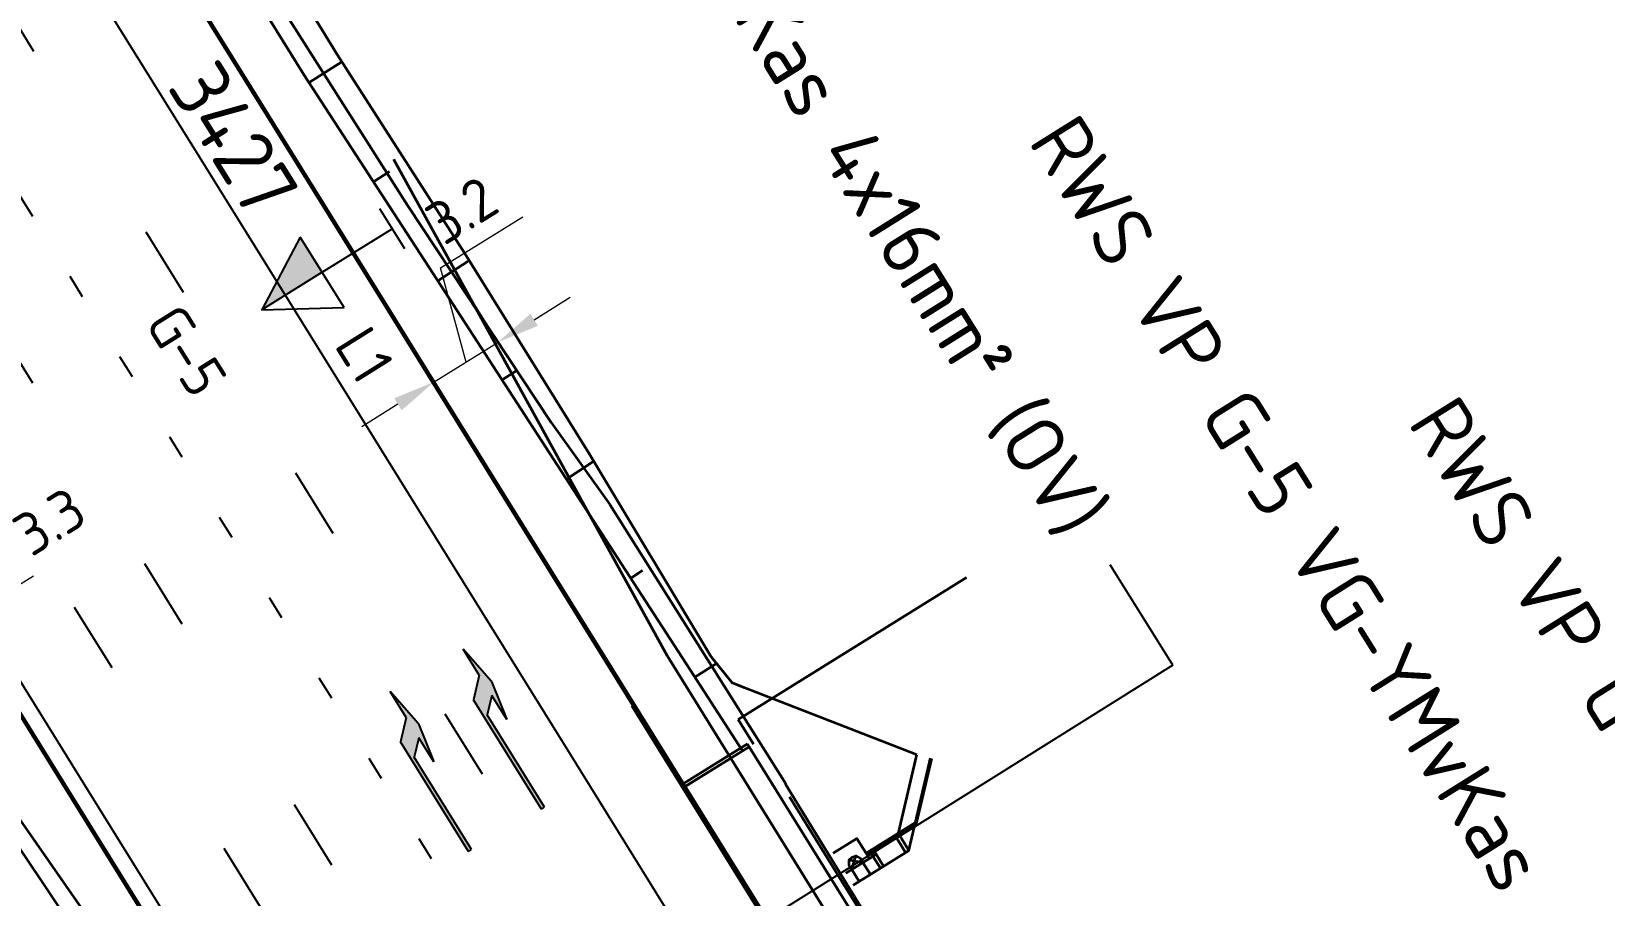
# Model space of a CAD drawing. Header units: metres. Extents: x 134219 to 139080, y 438661 to 444352.
# Drawn here: x 136073.5 to 136140.1, y 442148.4 to 442184.9 of the extents above; entities that cross this region are included whole.
import ezdxf
from ezdxf.enums import TextEntityAlignment as Align

# ---------------------------------------------------------------- set-up
doc = ezdxf.new("R2010")
doc.units = ezdxf.units.M
doc.linetypes.add('13strp', pattern=[4, 1, -3])
doc.linetypes.add('39strp', pattern=[12, 3, -9])
doc.layers.get('DEFPOINTS').update_dxf_attribs({"color": 193})
for name, color, linetype, lineweight in [('N-WE-KL-ET-T18', 1, 'Continuous', 18), ('N-WE-KL-ET-T25', 7, 'Continuous', 25), ('N-WE-KL-ET_LS_OV_ARMATUUR-S', 7, 'Continuous', 25), ('N-WE-KL-ET_LS_OV_ARMATUUR-T18', 1, 'Continuous', 25), ('N-WE-KL-ET_LS_OV_KABEL-G', 10, 'KL-LS-OV-N', 35), ('N-WE-KL-ET_LS_OV_KABEL-M', 7, 'Continuous', 18), ('N-WE-KL-ET_LS_OV_KABEL-T25', 7, 'Continuous', 25), ('Utd-geleiderail-nw', 8, 'glm a2ee v014$0$f2m40080', 35), ('Utd-ondergr-nw', 8, '13strp', 35)]:
    doc.layers.add(name, color=color, linetype=linetype, lineweight=lineweight)
doc.layers.add('N-WE-KL-ET_LS_OV_ARMATUUR-T25', color=2, linetype='Continuous')
doc.layers.add('Utd-weg-nw', color=8, linetype='Continuous')
doc.styles.add('ISO18', font='NLCS-ISO.ttf')
doc.styles.add('ISO25', font='NLCS-ISO.ttf')
doc.styles.add('NLCS-ISO', font='NLCS-ISO.ttf')
doc.styles.add('NLCS_18', font='NLCS-ISO.ttf', dxfattribs={"height": 1.8})
doc.styles.add('NLCS_25', font='NLCS-ISO.ttf', dxfattribs={"height": 2.5})
doc.linetypes.add('glm a2ee v014$0$f2m40080', pattern='A,2,-1,[160,RTW.shx,S=0.5,R=0,X=0,Y=0],-1', length=4)
doc.linetypes.add('KL-LS-OV-N', pattern='A,4,-1,[103,NLCS.SHX,S=0.75,R=0,X=0,Y=0],-1,4,-1.5,["0V",Standard,S=1,R=0,X=0,Y=-0.5],-3', length=14.5)
doc.dimstyles.new('NLCS_t18_pijl_Dimension_l3_h1', dxfattribs={"dimtxt": 1.8, "dimasz": 1.8, "dimexe": 2, "dimexo": 2, "dimgap": 0.7, "dimtad": 1, "dimdec": 1, "dimzin": 0, "dimdsep": 46, "dimtxsty": 'NLCS_18', "dimcen": 2.5, "dimdle": 2, "dimclrd": 256, "dimclre": 256, "dimclrt": 256, "dimadec": 1, "dimazin": 0, "dimtfac": 1, "dimtdec": 1, "dimtofl": 0, "dimtmove": 1, "dimatfit": 0, "dimfxl": 0, "dimtolj": 1, "dimtzin": 0, "dimlwd": 18, "dimlwe": 18, "dimarcsym": 0})

# ---------------------------------------------------------------- blocks, each defined once
blk = doc.blocks.new('SKL-ET_OV_ARMATUUR_HD_NATRIUM_1x250W-SO (2)')
for points in [[(3.493, -1.757), (6.493, 0), (3.493, 1.757)], [(3.493, 1.757), (3.493, -1.757)], [(0, 1), (0, -1)], [(3.493, 0), (0, 0)], [(3.493, 0), (6.493, 0)]]:
    blk.add_lwpolyline(points)
blk.add_solid([(3.493, 0), (3.493, -1.757), (6.493, 0)])
at = {"layer": 'N-WE-KL-ET-T18', "linetype": 'ByBlock', "style": 'NLCS-ISO'}
blk.add_attdef('GROEPSNUMMER', text='', height=1.8, dxfattribs=at).set_placement((-2, -4), align=Align.RIGHT)
blk.add_attdef('FASE-AANSLUITING', (10, -4), '', height=1.8, dxfattribs=at)
at = {"layer": 'N-WE-KL-ET-T18', "linetype": 'ByBlock', "style": 'NLCS-ISO', "flags": 1}
for tag, p in [('TYPE_ARMATUUR', (7.765, -13.456)), ('TYPE_FABRIKAAT', (7.765, -17.24)), ('VERMOGEN_LAMP', (7.765, -21.025)), ('SPIEGELSTAND', (7.765, -24.809)), ('HOOGTE_LICHTMAST', (7.765, -28.594)), ('UITLEGGERHOEK', (7.765, -32.378)), ('TYPE_LICHTMAST', (7.765, -36.163)), ('BOTSVRIENDELIJK', (7.765, -39.947)), ('POSITIE_LICHTMAST', (7.765, -43.732)), ('KABELAANSLUITING', (7.765, -47.516)), ('VOEDINGSPUNT', (7.765, -51.301))]:
    blk.add_attdef(tag, p, '', height=1.8, dxfattribs=at)
at = {"layer": 'N-WE-KL-ET-T25', "linetype": 'ByBlock', "style": 'NLCS-ISO'}
blk.add_attdef('MASTNUMMER', text='', height=2.5, dxfattribs=at).set_placement((4, 4.31), align=Align.MIDDLE)
at = {"layer": 'N-WE-KL-ET-T25', "linetype": 'ByBlock', "style": 'NLCS-ISO', "flags": 1}
blk.add_attdef('TYPE_SYMBOOL', (7.765, -10.056), '', height=2.5, dxfattribs=at)
blk = doc.blocks.new('*D515')
at = {"layer": 'DEFPOINTS', "color": 0, "transparency": 16777216}
for p in [(136093.279, 442171.779), (136093.279, 442171.779), (136090.573, 442170.099)]:
    blk.add_point(p, dxfattribs=at)
at = {"layer": 'N-WE-KL-ET_LS_OV_KABEL-M', "linetype": 'Continuous', "lineweight": 18, "transparency": 16777216}
for p, q in [((136090.849, 442174.92), (136094.332, 442177.082)), ((136091.926, 442170.939), (136090.849, 442174.92)), ((136094.808, 442172.728), (136096.337, 442173.678)), ((136090.573, 442170.099), (136093.279, 442171.779)), ((136089.044, 442169.149), (136087.515, 442168.2))]:
    blk.add_line(p, q, dxfattribs=at)
at = {"layer": 'N-WE-KL-ET_LS_OV_KABEL-M', "lineweight": 18, "transparency": 16777216}
for p, q in [((136093.279, 442171.779), (136092.224, 442173.478)), ((136090.573, 442170.099), (136089.518, 442171.798))]:
    blk.add_line(p, q, dxfattribs=at)
at = {"layer": 'N-WE-KL-ET_LS_OV_KABEL-M', "transparency": 16777216}
for points in [[(136094.65, 442172.983), (136094.966, 442172.473), (136093.279, 442171.779)], [(136088.885, 442169.404), (136089.202, 442168.894), (136090.573, 442170.099)]]:
    blk.add_solid(points, dxfattribs=at)
at = {"layer": 'N-WE-KL-ET_LS_OV_KABEL-M', "transparency": 16777216, "insert": (136091.747, 442177.36), "char_height": 1.8, "attachment_point": 5, "rotation": 31.83626, "style": 'NLCS_18'}
blk.add_mtext('\\A1;3.2', dxfattribs=at)
blk = doc.blocks.new('*D521')
at = {"layer": 'DEFPOINTS', "color": 0, "transparency": 16777216}
for p in [(136070.553, 442159.991), (136067.728, 442158.237), (136067.728, 442158.237)]:
    blk.add_point(p, dxfattribs=at)
at = {"layer": 'N-WE-KL-ET_LS_OV_KABEL-M', "lineweight": 18, "transparency": 16777216}
for p, q in [((136070.553, 442159.991), (136069.498, 442161.69)), ((136067.728, 442158.237), (136066.673, 442159.936))]:
    blk.add_line(p, q, dxfattribs=at)
at = {"layer": 'N-WE-KL-ET_LS_OV_KABEL-M', "linetype": 'Continuous', "lineweight": 18, "transparency": 16777216}
for p, q in [((136072.082, 442160.94), (136073.611, 442161.89)), ((136066.199, 442157.287), (136064.669, 442156.338))]:
    blk.add_line(p, q, dxfattribs=at)
at = {"layer": 'N-WE-KL-ET_LS_OV_KABEL-M', "transparency": 16777216}
for points in [[(136071.924, 442161.195), (136072.24, 442160.686), (136070.553, 442159.991)], [(136066.04, 442157.542), (136066.357, 442157.032), (136067.728, 442158.237)]]:
    blk.add_solid(points, dxfattribs=at)
at = {"layer": 'N-WE-KL-ET_LS_OV_KABEL-M', "transparency": 16777216, "insert": (136074.294, 442164.197), "char_height": 1.8, "attachment_point": 5, "rotation": 31.83626, "style": 'NLCS_18'}
blk.add_mtext('\\A1;3.3', dxfattribs=at)
blk = doc.blocks.new('Dwm A2 aanvulling$0$pijlre_750')
blk.add_hatch(color=256).paths.add_polyline_path([(5.196, -0.375), (4, -0.375), (5.7, -0.675), (7.5, -0.375), (6.2, -0.375), (5.45, 0.375), (0, 0.375), (0, 0.225), (4.596, 0.225)])
for p, q in [((0, 0.375), (5.45, 0.375)), ((0, 0.375), (0, 0.225)), ((0, 0.225), (4.596, 0.225)), ((5.196, -0.375), (4.596, 0.225)), ((6.2, -0.375), (5.45, 0.375)), ((4, -0.375), (5.196, -0.375)), ((5.7, -0.675), (4, -0.375)), ((5.7, -0.675), (7.5, -0.375)), ((6.2, -0.375), (7.5, -0.375))]:
    blk.add_line(p, q)

msp = doc.modelspace()

# ---------------------------------------------------------------- linework, layer by layer
at = {"layer": 'N-WE-KL-ET_LS_OV_KABEL-G', "flags": 128}
for points, elevation in [([(135028.791, 443628.212), (135029.429, 443628.499), (135031.215, 443626.78), (135031.77, 443626.036), (135031.717, 443624.461), (135052.283, 443604.284), (135079.826, 443576.697), (135079.681, 443576.86), (135107.02, 443546.266), (135128.475, 443521.399), (135135.828, 443512.885), (135160.14, 443483.986), (135177.303, 443462.483), (135198.671, 443435.935), (135200.352, 443433.581), (135206.963, 443425.677), (135215.588, 443414.756), (135229.59, 443396.504), (135246.512, 443374.993), (135246.49, 443375.006), (135294.884, 443312.895), (135333.287, 443263.089), (135371.731, 443213.181), (135406.65, 443167.972), (135427.92, 443140.404), (135453.984, 443108.378), (135454.935, 443105.985), (135457.196, 443102.601), (135480.28, 443072.391), (135496.144, 443052.166), (135531.445, 443005.868), (135550.731, 442980.132), (135566.747, 442957.086), (135582.351, 442934.835), (135591.75, 442921.241), (135600.66, 442908.466), (135623.1, 442873.097), (135810.94, 442567.72), (135811.574, 442566.242), (135890.003, 442440.492), (135917.509, 442397.788), (135918.361, 442396.368), (135921.308, 442391.573), (135924.118, 442387.088), (135993.388, 442276.103), (135998.088, 442268.147), (136009.985, 442249.338), (136029.664, 442217.436), (136035.64, 442207.918), (136051.526, 442183.815), (136063.882, 442163.962), (136083.422, 442134.873), (136087.677, 442128.392), (136098.452, 442110.211), (136094.165, 442107.281)], 1.814), ([(135721.234, 442918.625), (135722.063, 442918.713), (135729.095, 442888.32), (135732.401, 442875.406), (135739.067, 442848.526), (135744.814, 442825.458), (135748.845, 442812.302), (135753.179, 442798.691), (135759.283, 442779.655), (135766.976, 442756.719), (135768.936, 442751.333), (135776.94, 442729.297), (135780.195, 442721.47), (135788.863, 442699.919), (135796.602, 442680.559), (135801.311, 442669.52), (135814.143, 442639.942), (135825.995, 442614.641), (135833.39, 442599.592), (135840.412, 442585.625), (135846.614, 442573.57), (135855.747, 442558.027), (135866.627, 442537.71), (135893.634, 442492.469), (135903.119, 442476.872), (135921.695, 442446.607), (135932.965, 442428.477), (135977.81, 442356.039), (135989.882, 442336.595), (136005.709, 442311.05), (136018.648, 442290.075), (136033.729, 442266.105), (136048.872, 442241.403), (136061.715, 442221.059), (136075.638, 442199.301), (136089.463, 442177.55), (136095.529, 442168.375), (136098.012, 442164.912), (136105.461, 442153.083), (136105.449, 442153.082), (136113.48, 442139.998), (136113.474, 442139.989), (136115.543, 442136.155), (136115.576, 442136.171), (136116.019, 442133.351), (136140.961, 442091.403)], 1.956)]:
    msp.add_lwpolyline(points, dxfattribs=dict(at, elevation=elevation))
at = {"layer": 'N-WE-KL-ET_LS_OV_KABEL-T25'}
for q in [(136119.196, 442162.352), (136083.797, 442134.301)]:
    msp.add_line((136121.849, 442158.113), q, dxfattribs=at)
at = {"layer": 'Utd-geleiderail-nw', "linetype": 'Continuous', "flags": 128}
for points in [[(136182.399, 442019.867), (136177.144, 442028.329), (136172.187, 442036.975), (136167.209, 442045.655), (136162.231, 442054.335), (136157.254, 442063.015), (136152.276, 442071.695), (136147.299, 442080.376), (136145.835, 442082.927), (136141.632, 442090.258), (136137.343, 442097.736), (136132.366, 442106.416), (136127.369, 442115.131), (136122.073, 442123.66), (136116.798, 442132.156), (136111.523, 442140.651), (136106.248, 442149.147), (136100.446, 442158.492), (136096.105, 442166.376), (136091.282, 442175.136), (136088.87, 442179.516)], [(136057.531, 442173.859), (136076.823, 442146.139), (136078.388, 442143.619), (136083.662, 442135.124), (136088.937, 442126.628), (136094.212, 442118.132), (136099.487, 442109.637), (136104.762, 442101.141), (136110.037, 442092.646), (136115.312, 442084.15), (136120.587, 442075.654), (136125.862, 442067.159), (136131.137, 442058.663), (136136.412, 442050.168), (136141.687, 442041.672), (136146.962, 442033.176), (136152.237, 442024.681), (136157.512, 442016.185)]]:
    msp.add_lwpolyline(points, dxfattribs=at)
at = {"layer": 'Utd-ondergr-nw', "linetype": 'Continuous'}
for p, q in [((136103.44, 442155.817), (136113.107, 442161.821)), ((136103.715, 442157.156), (136103.193, 442157.37)), ((136111, 442154.313, 0), (136103.715, 442157.156)), ((136098.947, 442156.384), (136104.222, 442147.889)), ((136104.09, 442154.77), (136103.44, 442155.817)), ((136101.082, 442153.079), (136103.834, 442154.788)), ((136103.834, 442154.788), (136103.913, 442154.661)), ((136101.101, 442152.915), (136103.913, 442154.661)), ((136103.913, 442154.661), (136101.161, 442152.952)), ((136103.913, 442154.661), (136114.356, 442137.838)), ((136110.224, 442150.998, 0), (136111, 442154.313, 0)), ((136101.161, 442152.952), (136101.082, 442153.079)), ((136111.545, 442136.093), (136101.101, 442152.915)), ((136113.208, 442140.304), (136105.612, 442152.538)), ((136108.138, 442149.869), (136108.264, 442149.982)), ((136108.138, 442149.869), (136108.727, 442149.763)), ((136108.149, 442149.64), (136108.138, 442149.869)), ((136108.138, 442149.869), (136108.727, 442149.763)), ((136108.255, 442149.47), (136108.149, 442149.64)), ((136108.255, 442149.47), (136108.42, 442150.045)), ((136108.255, 442149.47), (136108.42, 442150.045)), ((136108.255, 442149.47), (136108.571, 442148.96)), ((136108.255, 442149.47, 0), (136108.571, 442148.96, 0)), ((136108.264, 442149.982), (136108.42, 442150.045)), ((136108.42, 442150.045), (136108.621, 442149.933)), ((136108.621, 442149.933), (136108.727, 442149.763)), ((136108.727, 442149.763), (136109.043, 442149.253)), ((136108.571, 442148.96, 0), (136108.315, 442148.801, 0)), ((136108.571, 442148.96), (136109.043, 442149.253))]:
    msp.add_line(p, q, dxfattribs=at)
at = {"layer": 'Utd-ondergr-nw', "linetype": 'Continuous', "flags": 128}
for points in [[(136081.247, 442192.478), (136086.475, 442183.953), (136091.871, 442175.533), (136097.152, 442167.041), (136102.297, 442158.465), (136103.193, 442157.37)], [(136079.801, 442191.58), (136085.076, 442183.085), (136090.521, 442174.694), (136095.966, 442166.304), (136101.411, 442157.914), (136103.634, 442154.487)], [(136077.89, 442190.393), (136083.165, 442181.898), (136088.439, 442173.402), (136093.714, 442164.906), (136098.989, 442156.411), (136104.264, 442147.915), (136109.539, 442139.42), (136114.814, 442130.924), (136120.089, 442122.429), (136125.364, 442113.933), (136130.342, 442105.253), (136135.319, 442096.573), (136139.954, 442088.49)], [(136077.949, 442190.43), (136083.224, 442181.935), (136088.499, 442173.439), (136093.774, 442164.943), (136099.049, 442156.448), (136104.324, 442147.952), (136109.599, 442139.457), (136114.874, 442130.961), (136120.149, 442122.465), (136125.423, 442113.97), (136130.401, 442105.29), (136135.379, 442096.609), (136140.021, 442088.515)], [(136053.695, 442187.142), (136058.97, 442178.646), (136064.245, 442170.15), (136069.52, 442161.655), (136074.795, 442153.159), (136080.07, 442144.664), (136085.345, 442136.168), (136090.62, 442127.672), (136095.894, 442119.177), (136101.169, 442110.681), (136106.444, 442102.186), (136111.719, 442093.69), (136116.994, 442085.194), (136119.577, 442081.036)], [(136053.754, 442187.178), (136059.029, 442178.683), (136064.304, 442170.187), (136069.579, 442161.692), (136074.854, 442153.196), (136080.129, 442144.701), (136085.404, 442136.205), (136090.679, 442127.709), (136095.954, 442119.214), (136101.229, 442110.718), (136106.504, 442102.223), (136111.779, 442093.727), (136117.054, 442085.231), (136119.644, 442081.06)], [(136086.672, 442183.645), (136085.285, 442182.762)], [(136088.684, 442179.008), (136088.007, 442178.568)], [(136092.056, 442175.235), (136090.729, 442174.374)], [(136094.074, 442170.584), (136093.451, 442170.18)], [(136097.333, 442166.739), (136096.173, 442165.986)], [(136099.401, 442162.12), (136098.894, 442161.791)], [(136102.525, 442158.187), (136101.616, 442157.597)]]:
    msp.add_lwpolyline(points, dxfattribs=at)
at = {"layer": 'Utd-ondergr-nw', "linetype": 'Continuous', "elevation": 0}
for points in [[(136108.863, 442150.154), (136110.946, 442151.447), (136111.584, 442154.176)], [(136108.895, 442150.103), (136110.998, 442151.409), (136111.643, 442154.163)], [(136107.471, 442150.16), (136108.473, 442150.782), (136109, 442149.933), (136107.998, 442149.311)], [(136109.161, 442150.174), (136109.085, 442150.126), (136109.078, 442150.137), (136109.14, 442150.176), (136109.105, 442150.233)], [(136109.085, 442150.126), (136109.148, 442150.024)], [(136109.155, 442150.185), (136109.214, 442150.222), (136109.221, 442150.211), (136109.161, 442150.174)], [(136108.255, 442149.47), (136108.149, 442149.64), (136108.138, 442149.869), (136108.264, 442149.982), (136108.42, 442150.045), (136108.621, 442149.933), (136108.727, 442149.763)], [(136108.138, 442149.869), (136108.727, 442149.763)], [(136108.255, 442149.47), (136108.42, 442150.045)]]:
    msp.add_lwpolyline(points, dxfattribs=at)
at = {"layer": 'Utd-ondergr-nw', "linetype": 'Continuous'}
msp.add_lwpolyline([(136108.571, 442148.96), (136110.658, 442150.256), (136110.669, 442150.262), (136110.92, 442151.336), (136109.13, 442150.225), (136109.225, 442150.072), (136108.255, 442149.47)], close=True, dxfattribs=at)
at = {"layer": 'Utd-ondergr-nw', "linetype": 'Continuous', "ltscale": 0.25, "elevation": 0}
for points in [[(136110.173, 442150.896), (136110.179, 442150.9), (136110.184, 442150.903), (136110.22, 442150.846), (136110.282, 442150.885), (136110.289, 442150.874), (136110.153, 442150.79), (136110.146, 442150.801), (136110.209, 442150.839), (136110.173, 442150.896)], [(136110.153, 442150.79), (136110.216, 442150.688)], [(136110.289, 442150.874), (136110.352, 442150.772)], [(136110.352, 442150.772), (136110.669, 442150.262)], [(136109.221, 442150.211), (136109.284, 442150.109)], [(136109.284, 442150.109), (136109.6, 442149.599)], [(136110.216, 442150.688), (136110.533, 442150.178)], [(136109.148, 442150.024), (136109.464, 442149.515)]]:
    msp.add_lwpolyline(points, dxfattribs=at)
at = {"layer": 'Utd-weg-nw', "linetype": '39strp', "flags": 128}
for points in [[(135882.33, 442492.596), (135887.454, 442484.163), (135892.681, 442475.625), (135897.928, 442467.103), (135903.191, 442458.593), (135908.462, 442450.091), (135912.6, 442443.427), (135913.737, 442441.595), (135919.012, 442433.099), (135924.287, 442424.604), (135929.562, 442416.108), (135934.837, 442407.613), (135940.112, 442399.117), (135945.387, 442390.621), (135950.662, 442382.126), (135955.937, 442373.63), (135961.212, 442365.135), (135966.486, 442356.639), (135971.761, 442348.143), (135977.036, 442339.648), (135982.311, 442331.152), (135987.586, 442322.657), (135992.861, 442314.161), (135998.136, 442305.665), (136003.411, 442297.17), (136008.686, 442288.674), (136013.961, 442280.179), (136019.236, 442271.683), (136024.511, 442263.187), (136029.786, 442254.692), (136035.061, 442246.196), (136040.336, 442237.701), (136045.61, 442229.205), (136050.885, 442220.71), (136056.16, 442212.214), (136061.435, 442203.718), (136066.71, 442195.223), (136071.985, 442186.727), (136077.26, 442178.232), (136082.535, 442169.736), (136087.81, 442161.24), (136093.085, 442152.745), (136098.36, 442144.249), (136103.635, 442135.754), (136108.91, 442127.258), (136114.185, 442118.762), (136119.46, 442110.267)], [(135875.758, 442488.639), (135881.033, 442480.143), (135886.308, 442471.647), (135891.583, 442463.152), (135896.858, 442454.656), (135902.133, 442446.161), (135907.408, 442437.665), (135912.683, 442429.169), (135917.958, 442420.674), (135923.233, 442412.178), (135928.508, 442403.683), (135933.783, 442395.187), (135939.058, 442386.692), (135944.332, 442378.196), (135949.607, 442369.7), (135954.882, 442361.205), (135960.157, 442352.709), (135965.432, 442344.214), (135970.707, 442335.718), (135975.982, 442327.222), (135981.257, 442318.727), (135986.532, 442310.231), (135991.807, 442301.736), (135997.082, 442293.24), (136002.357, 442284.744), (136007.632, 442276.249), (136012.907, 442267.753), (136018.182, 442259.258), (136023.456, 442250.762), (136028.731, 442242.266), (136034.006, 442233.771), (136039.281, 442225.275), (136044.556, 442216.78), (136049.831, 442208.284), (136055.106, 442199.789), (136060.381, 442191.293), (136065.656, 442182.797), (136070.931, 442174.302), (136076.206, 442165.806), (136081.481, 442157.311), (136086.756, 442148.815), (136092.031, 442140.319), (136097.306, 442131.824), (136102.581, 442123.328), (136107.855, 442114.833), (136113.13, 442106.337), (136118.405, 442097.841), (136123.68, 442089.346), (136127.125, 442083.797)], [(135872.785, 442486.792), (135878.06, 442478.297), (135883.335, 442469.801), (135888.61, 442461.306), (135893.885, 442452.81), (135899.16, 442444.314), (135904.434, 442435.819), (135909.709, 442427.323), (135914.984, 442418.828), (135920.259, 442410.332), (135925.534, 442401.836), (135930.809, 442393.341), (135936.084, 442384.845), (135941.359, 442376.35), (135946.634, 442367.854), (135951.909, 442359.359), (135957.184, 442350.863), (135962.459, 442342.367), (135967.734, 442333.872), (135973.009, 442325.376), (135978.284, 442316.881), (135983.558, 442308.385), (135988.833, 442299.889), (135994.108, 442291.394), (135999.383, 442282.898), (136004.658, 442274.403), (136009.933, 442265.907), (136015.208, 442257.411), (136020.483, 442248.916), (136025.758, 442240.42), (136031.033, 442231.925), (136036.308, 442223.429), (136041.583, 442214.933), (136046.858, 442206.438), (136052.133, 442197.942), (136057.408, 442189.447), (136062.682, 442180.951), (136067.957, 442172.456), (136073.232, 442163.96), (136078.507, 442155.464), (136083.782, 442146.969), (136089.057, 442138.473), (136094.332, 442129.978), (136099.607, 442121.482), (136104.882, 442112.986), (136110.157, 442104.491), (136115.432, 442095.995), (136120.707, 442087.5), (136123.768, 442082.569)]]:
    msp.add_lwpolyline(points, dxfattribs=at)
at = {"layer": 'Utd-weg-nw', "linetype": '13strp', "flags": 128}
msp.add_lwpolyline([(135878.923, 442490.604), (135884.198, 442482.108), (135889.473, 442473.612), (135894.748, 442465.117), (135900.023, 442456.621), (135905.298, 442448.126), (135910.573, 442439.63), (135915.847, 442431.134), (135921.122, 442422.639), (135926.397, 442414.143), (135931.672, 442405.648), (135936.947, 442397.152), (135942.222, 442388.656), (135947.497, 442380.161), (135952.772, 442371.665), (135958.047, 442363.17), (135963.322, 442354.674), (135968.597, 442346.178), (135973.872, 442337.683), (135979.147, 442329.187), (135984.422, 442320.692), (135989.697, 442312.196), (135994.971, 442303.701), (136000.246, 442295.205), (136005.521, 442286.709), (136010.796, 442278.214), (136016.071, 442269.718), (136021.346, 442261.223), (136026.621, 442252.727), (136031.896, 442244.231), (136037.171, 442235.736), (136042.446, 442227.24), (136047.721, 442218.745), (136052.996, 442210.249), (136058.271, 442201.753), (136063.546, 442193.258), (136068.821, 442184.762), (136074.095, 442176.267), (136079.37, 442167.771), (136084.645, 442159.275), (136089.92, 442150.78), (136095.195, 442142.284), (136100.47, 442133.789), (136105.745, 442125.293), (136111.02, 442116.798), (136116.295, 442108.302), (136121.57, 442099.806), (136126.845, 442091.311), (136130.698, 442085.104)], dxfattribs=at)
at = {"layer": 'Utd-weg-nw', "linetype": 'Continuous', "flags": 128}
for points in [[(136075.044, 442188.626), (136080.319, 442180.131), (136085.593, 442171.635), (136090.868, 442163.139), (136096.143, 442154.644), (136101.418, 442146.148), (136106.693, 442137.653), (136111.968, 442129.157), (136117.243, 442120.661), (136122.518, 442112.166), (136127.496, 442103.486), (136132.473, 442094.805), (136136.764, 442087.323)], [(136054.349, 442187.548), (136059.624, 442179.052), (136064.899, 442170.557), (136070.174, 442162.061), (136075.449, 442153.565), (136080.724, 442145.07), (136085.999, 442136.574), (136091.274, 442128.079), (136096.549, 442119.583), (136101.824, 442111.087), (136107.099, 442102.592), (136112.373, 442094.096), (136117.648, 442085.601), (136120.315, 442081.306)]]:
    msp.add_lwpolyline(points, dxfattribs=at)

# ---------------------------------------------------------------- block references
at = {"layer": 'N-WE-KL-ET_LS_OV_ARMATUUR-S'}
ref = msp.add_blockref('SKL-ET_OV_ARMATUUR_HD_NATRIUM_1x250W-SO (2)', (136088.802, 442176.579, 1.847), dxfattribs=dict(at, rotation=211.8362579117523))
ref.add_attrib('MASTNUMMER', '3427', (136079.235, 442182.577, 1.847), dxfattribs={"layer": 'N-WE-KL-ET_LS_OV_ARMATUUR-T25', "height": 2.5, "rotation": 302.03793, "style": 'ISO25'})
ref.add_attrib('FASE-AANSLUITING_1', 'L1', (136086.308, 442171.652, 1.847), dxfattribs={"layer": 'N-WE-KL-ET_LS_OV_ARMATUUR-T18', "height": 1.8, "rotation": 302.03793, "style": 'ISO18'})
ref.add_attrib('GROEPSNUMMER', 'G-5', (136078.301, 442172.575, 1.847), dxfattribs={"layer": 'N-WE-KL-ET_LS_OV_ARMATUUR-T18', "height": 1.8, "rotation": 302.03793, "style": 'ISO18'})
at = {"layer": 'Utd-weg-nw', "linetype": 'Continuous', "rotation": 121.8350477341934}
for p in [(136095.436, 442152.218), (136092.346, 442150.43)]:
    msp.add_blockref('Dwm A2 aanvulling$0$pijlre_750', p, dxfattribs=at)

# ---------------------------------------------------------------- texts
at = {"layer": 'N-WE-KL-ET_LS_OV_KABEL-T25', "style": 'NLCS_25'}
for s, p in [('RWS VP G-4 VG-YMvKas 4x16mm² (OV)', (136118.178, 442163.979)), ('RWS VP G-5 VG-YMvKas 4x10mm² (OV)', (136147.826, 442131.28)), ('RWS VP G-4 VO-YMvKas 4x4mm² (OV)', (136163.384, 442120.18))]:
    msp.add_text(s, height=2.5, rotation=302.03793, dxfattribs=at).set_placement(p, align=Align.MIDDLE_RIGHT)

# ---------------------------------------------------------------- dimensions: what is measured, and where the dimension line sits
at = {"layer": 'N-WE-KL-ET_LS_OV_KABEL-M'}
dim = msp.add_aligned_dim(p1=(136090.573, 442170.099), p2=(136093.279, 442171.779), distance=0, dimstyle='NLCS_t18_pijl_Dimension_l3_h1', dxfattribs=at)
dim.commit()
dim.dimension.update_dxf_attribs({"geometry": '*D515', "text_midpoint": (136090.6, 442176.648)})
dim = msp.add_linear_dim(base=(136067.728, 442158.237), p1=(136070.553, 442159.991), p2=(136067.728, 442158.237), angle=211.83626, dimstyle='NLCS_t18_pijl_Dimension_l3_h1', dxfattribs=at)
dim.commit()
dim.dimension.update_dxf_attribs({"geometry": '*D521', "text_midpoint": (136075.138, 442162.838), "dimtype": 161})

doc.saveas('drawing.dxf')
